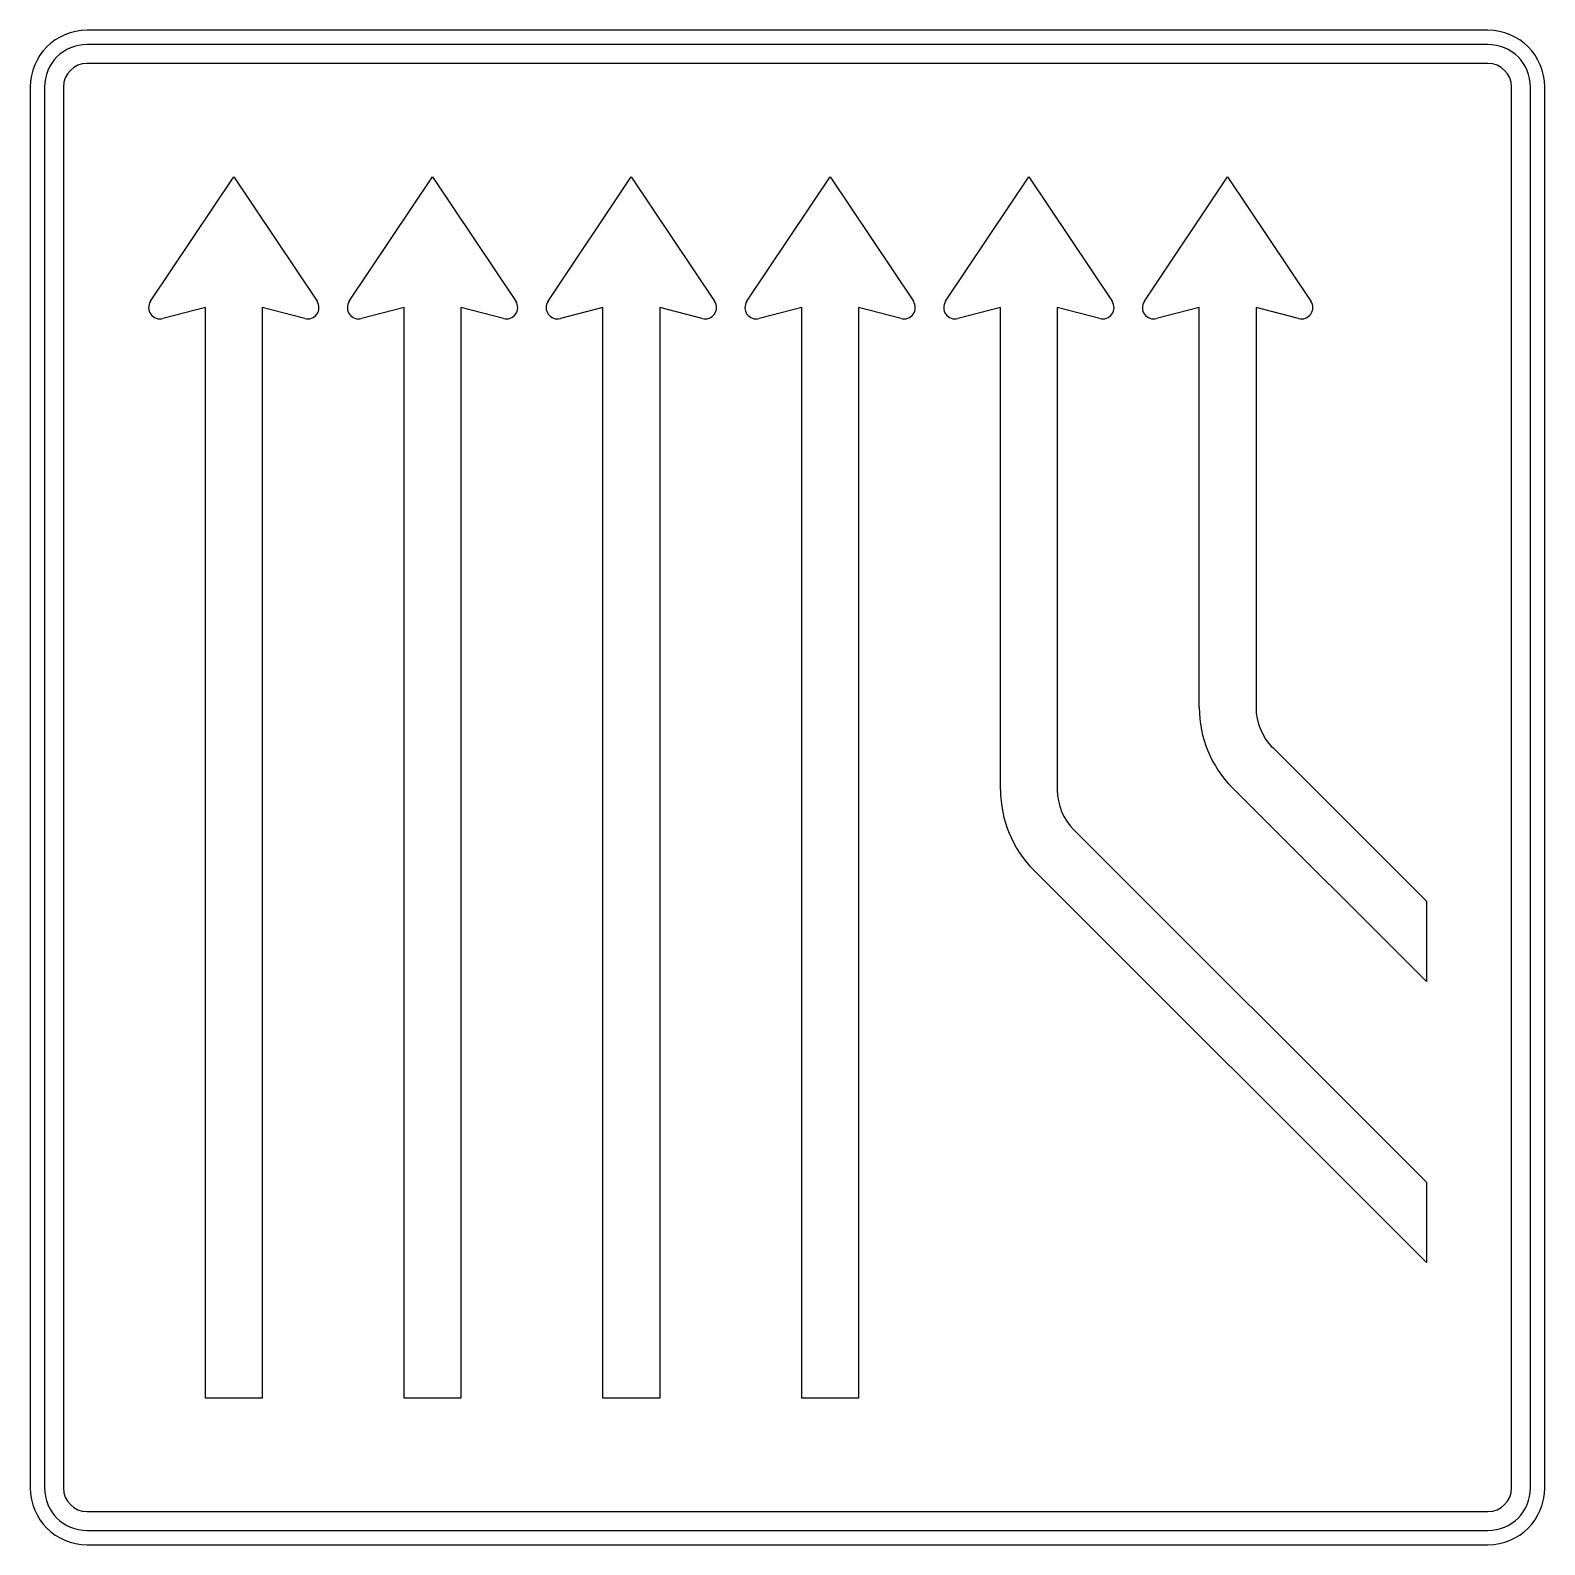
# Model space of a CAD drawing. Extents: x 0 to 1600, y 0 to 1600.
import ezdxf

# ---------------------------------------------------------------- set-up
doc = ezdxf.new("R2010")
doc.units = 0
doc.header["$LTSCALE"] = 25
doc.linetypes.add('AUSGEZOGEN', pattern=[0])
doc.layers.get('0').update_dxf_attribs({"linetype": 'AUSGEZOGEN'})

msp = doc.modelspace()

# ---------------------------------------------------------------- linework, layer by layer
for p, q in [((1540, 1600), (60, 1600)), ((1540, 1585), (60, 1585)), ((1540, 1565), (60, 1565)), ((0, 1540), (0, 60)), ((15, 1540), (15, 60)), ((35, 1540), (35, 60)), ((1565, 60), (1565, 1540)), ((1585, 60), (1585, 1540)), ((1600, 60), (1600, 1540)), ((127, 1313.7), (215, 1445)), ((215, 1445), (303, 1313.7)), ((337, 1313.7), (425, 1445)), ((425, 1445), (513, 1313.7)), ((547, 1313.7), (635, 1445)), ((635, 1445), (723, 1313.7)), ((757, 1313.7), (845, 1445)), ((845, 1445), (933, 1313.7)), ((967, 1313.7), (1055, 1445)), ((1055, 1445), (1143, 1313.7)), ((1177, 1313.7), (1265, 1445)), ((1265, 1445), (1353, 1313.7)), ((185, 1307), (140, 1295.4)), ((185, 155), (185, 1307)), ((290, 1295.4), (245, 1307)), ((245, 1307), (245, 155)), ((395, 1307), (350, 1295.4)), ((395, 155), (395, 1307)), ((500, 1295.4), (455, 1307)), ((455, 1307), (455, 155)), ((605, 1307), (560, 1295.4)), ((605, 155), (605, 1307)), ((710, 1295.4), (665, 1307)), ((665, 1307), (665, 155)), ((815, 1307), (770, 1295.4)), ((815, 155), (815, 1307)), ((875, 1307), (875, 155)), ((920, 1295.4), (875, 1307)), ((1025, 1307), (980, 1295.4)), ((1025, 797.6), (1025, 1307)), ((1085, 1307), (1085, 797.6)), ((1130, 1295.4), (1085, 1307)), ((1235, 1307), (1190, 1295.4)), ((1235, 884.5), (1235, 1307)), ((1295, 1307), (1295, 884.5)), ((1340, 1295.4), (1295, 1307)), ((1312.6, 842.1), (1475, 679.9)), ((1475, 595), (1270.1, 799.6)), ((1102.6, 755.2), (1475, 382.9)), ((1475, 298), (1060.1, 712.7)), ((1475, 679.9), (1475, 595)), ((1475, 382.9), (1475, 298)), ((245, 155), (185, 155)), ((455, 155), (395, 155)), ((665, 155), (605, 155)), ((875, 155), (815, 155)), ((60, 35), (1540, 35)), ((60, 15), (1540, 15)), ((60, 0), (1540, 0))]:
    msp.add_line(p, q)
for centre, radius, start, end in [((60, 1540), 60, 90, 180), ((1540, 1540), 60, 0, 90), ((60, 1540), 45, 90, 180), ((1540, 1540), 45, 0, 90), ((60, 1540), 25, 90, 180), ((1540, 1540), 25, 0, 90), ((137, 1307), 12, 146.19, 284.475), ((293, 1307), 12, 255.525, 393.81), ((347, 1307), 12, 146.19, 284.475), ((503, 1307), 12, 255.525, 393.81), ((557, 1307), 12, 146.19, 284.475), ((713, 1307), 12, 255.525, 393.81), ((767, 1307), 12, 146.19, 284.475), ((923, 1307), 12, 255.525, 393.81), ((977, 1307), 12, 146.195, 284.475), ((1133, 1307), 12, 255.525, 393.81), ((1187, 1307), 12, 146.19, 284.475), ((1343, 1307), 12, 255.525, 393.81), ((1355, 884.5), 120, 180, 225), ((1355, 884.5), 60, 180, 225), ((1145, 797.6), 120, 180, 225), ((1145, 797.6), 60, 180, 225), ((60, 60), 60, 180, 270), ((60, 60), 45, 180, 270), ((60, 60), 25, 180, 270), ((1540, 60), 60, 270, 360), ((1540, 60), 45, 270, 360), ((1540, 60), 25, 270, 360)]:
    msp.add_arc(centre, radius, start, end)

doc.saveas('drawing.dxf')
